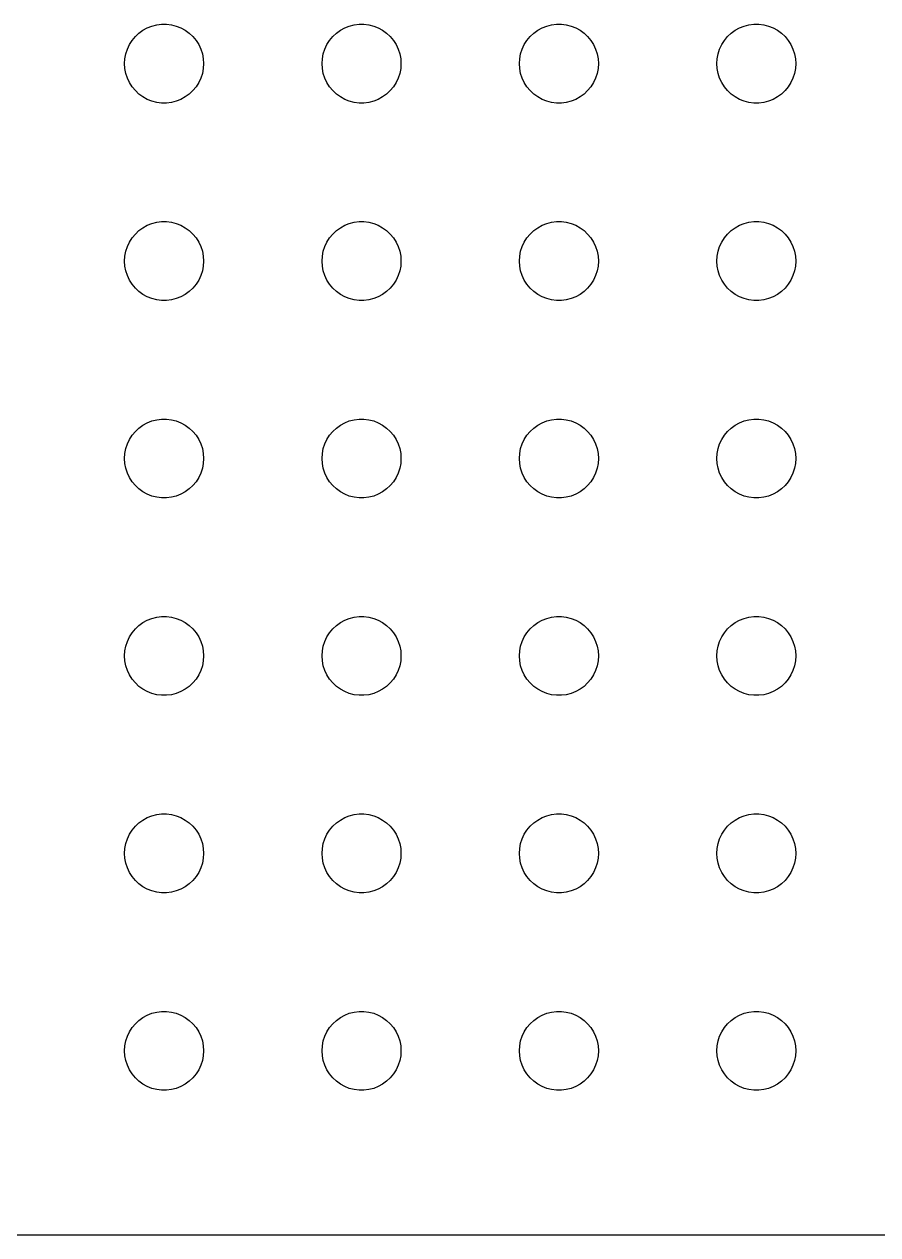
# Model space of a CAD drawing. Header units: metres. Extents: x -134 to 134, y 176 to 508.
# Drawn here: x 32.18 to 64.62, y 176.01 to 222 of the extents above; entities that cross this region are included whole.
import ezdxf

# ---------------------------------------------------------------- set-up
doc = ezdxf.new("R2010")
doc.units = ezdxf.units.M

msp = doc.modelspace()

# ---------------------------------------------------------------- linework, layer by layer
for p, q in [((36.5439, 221.656), (36.6963, 221.766)), ((36.6963, 221.766), (36.8613, 221.857)), ((36.8613, 221.857), (37.0365, 221.927)), ((37.0365, 221.927), (37.2189, 221.973)), ((37.2189, 221.973), (37.4058, 221.997)), ((37.4058, 221.997), (37.5942, 221.997)), ((37.5942, 221.997), (37.7811, 221.973)), ((37.7811, 221.973), (37.9635, 221.927)), ((37.9635, 221.927), (38.1387, 221.857)), ((38.1387, 221.857), (38.3037, 221.766)), ((38.3037, 221.766), (38.4561, 221.656)), ((44.0439, 221.656), (44.1963, 221.766)), ((44.1963, 221.766), (44.3613, 221.857)), ((44.3613, 221.857), (44.5365, 221.927)), ((44.5365, 221.927), (44.7189, 221.973)), ((44.7189, 221.973), (44.9058, 221.997)), ((44.9058, 221.997), (45.0942, 221.997)), ((45.0942, 221.997), (45.2811, 221.973)), ((45.2811, 221.973), (45.4635, 221.927)), ((45.4635, 221.927), (45.6387, 221.857)), ((45.6387, 221.857), (45.8037, 221.766)), ((45.8037, 221.766), (45.9561, 221.656)), ((51.5439, 221.656), (51.6963, 221.766)), ((51.6963, 221.766), (51.8613, 221.857)), ((51.8613, 221.857), (52.0365, 221.927)), ((52.0365, 221.927), (52.2189, 221.973)), ((52.2189, 221.973), (52.4058, 221.997)), ((52.4058, 221.997), (52.5942, 221.997)), ((52.5942, 221.997), (52.7811, 221.973)), ((52.7811, 221.973), (52.9635, 221.927)), ((52.9635, 221.927), (53.1387, 221.857)), ((53.1387, 221.857), (53.3037, 221.766)), ((53.3037, 221.766), (53.4561, 221.656)), ((59.0439, 221.656), (59.1963, 221.766)), ((59.1963, 221.766), (59.3613, 221.857)), ((59.3613, 221.857), (59.5365, 221.927)), ((59.5365, 221.927), (59.7189, 221.973)), ((59.7189, 221.973), (59.9058, 221.997)), ((59.9058, 221.997), (60.0942, 221.997)), ((60.0942, 221.997), (60.2811, 221.973)), ((60.2811, 221.973), (60.4635, 221.927)), ((60.4635, 221.927), (60.6387, 221.857)), ((60.6387, 221.857), (60.8037, 221.766)), ((60.8037, 221.766), (60.9561, 221.656)), ((36.1053, 221.052), (36.1855, 221.223)), ((36.1855, 221.223), (36.2865, 221.382)), ((36.2865, 221.382), (36.4065, 221.527)), ((36.4065, 221.527), (36.5439, 221.656)), ((38.4561, 221.656), (38.5934, 221.527)), ((38.5934, 221.527), (38.7135, 221.382)), ((38.7135, 221.382), (38.8145, 221.223)), ((38.8145, 221.223), (38.8947, 221.052)), ((43.6053, 221.052), (43.6855, 221.223)), ((43.6855, 221.223), (43.7865, 221.382)), ((43.7865, 221.382), (43.9065, 221.527)), ((43.9065, 221.527), (44.0439, 221.656)), ((45.9561, 221.656), (46.0934, 221.527)), ((46.0934, 221.527), (46.2135, 221.382)), ((46.2135, 221.382), (46.3145, 221.223)), ((46.3145, 221.223), (46.3947, 221.052)), ((51.1053, 221.052), (51.1855, 221.223)), ((51.1855, 221.223), (51.2865, 221.382)), ((51.2865, 221.382), (51.4065, 221.527)), ((51.4065, 221.527), (51.5439, 221.656)), ((53.4561, 221.656), (53.5934, 221.527)), ((53.5934, 221.527), (53.7135, 221.382)), ((53.7135, 221.382), (53.8145, 221.223)), ((53.8145, 221.223), (53.8947, 221.052)), ((58.6053, 221.052), (58.6855, 221.223)), ((58.6855, 221.223), (58.7865, 221.382)), ((58.7865, 221.382), (58.9065, 221.527)), ((58.9065, 221.527), (59.0439, 221.656)), ((60.9561, 221.656), (61.0934, 221.527)), ((61.0934, 221.527), (61.2135, 221.382)), ((61.2135, 221.382), (61.3145, 221.223)), ((61.3145, 221.223), (61.3947, 221.052)), ((36.0118, 220.688), (36.0471, 220.873)), ((36.0471, 220.873), (36.1053, 221.052)), ((38.8947, 221.052), (38.9529, 220.873)), ((38.9529, 220.873), (38.9882, 220.688)), ((43.5118, 220.688), (43.5471, 220.873)), ((43.5471, 220.873), (43.6053, 221.052)), ((46.3947, 221.052), (46.4529, 220.873)), ((46.4529, 220.873), (46.4882, 220.688)), ((51.0118, 220.688), (51.0471, 220.873)), ((51.0471, 220.873), (51.1053, 221.052)), ((53.8947, 221.052), (53.9529, 220.873)), ((53.9529, 220.873), (53.9882, 220.688)), ((58.5118, 220.688), (58.5471, 220.873)), ((58.5471, 220.873), (58.6053, 221.052)), ((61.3947, 221.052), (61.4529, 220.873)), ((61.4529, 220.873), (61.4882, 220.688)), ((36, 220.5), (36.0118, 220.688)), ((36.0118, 220.312), (36, 220.5)), ((36.0471, 220.127), (36.0118, 220.312)), ((38.9882, 220.312), (38.9529, 220.127)), ((38.9882, 220.688), (39, 220.5)), ((39, 220.5), (38.9882, 220.312)), ((43.5, 220.5), (43.5118, 220.688)), ((43.5118, 220.312), (43.5, 220.5)), ((43.5471, 220.127), (43.5118, 220.312)), ((46.4882, 220.312), (46.4529, 220.127)), ((46.4882, 220.688), (46.5, 220.5)), ((46.5, 220.5), (46.4882, 220.312)), ((51, 220.5), (51.0118, 220.688)), ((51.0118, 220.312), (51, 220.5)), ((51.0471, 220.127), (51.0118, 220.312)), ((53.9882, 220.312), (53.9529, 220.127)), ((53.9882, 220.688), (54, 220.5)), ((54, 220.5), (53.9882, 220.312)), ((58.5, 220.5), (58.5118, 220.688)), ((58.5118, 220.312), (58.5, 220.5)), ((58.5471, 220.127), (58.5118, 220.312)), ((61.4882, 220.312), (61.4529, 220.127)), ((61.4882, 220.688), (61.5, 220.5)), ((61.5, 220.5), (61.4882, 220.312)), ((36.1053, 219.948), (36.0471, 220.127)), ((36.1855, 219.777), (36.1053, 219.948)), ((38.8947, 219.948), (38.8145, 219.777)), ((38.9529, 220.127), (38.8947, 219.948)), ((43.6053, 219.948), (43.5471, 220.127)), ((43.6855, 219.777), (43.6053, 219.948)), ((46.3947, 219.948), (46.3145, 219.777)), ((46.4529, 220.127), (46.3947, 219.948)), ((51.1053, 219.948), (51.0471, 220.127)), ((51.1855, 219.777), (51.1053, 219.948)), ((53.8947, 219.948), (53.8145, 219.777)), ((53.9529, 220.127), (53.8947, 219.948)), ((58.6053, 219.948), (58.5471, 220.127)), ((58.6855, 219.777), (58.6053, 219.948)), ((61.3947, 219.948), (61.3145, 219.777)), ((61.4529, 220.127), (61.3947, 219.948)), ((36.2865, 219.618), (36.1855, 219.777)), ((36.4065, 219.473), (36.2865, 219.618)), ((36.5439, 219.344), (36.4065, 219.473)), ((38.5934, 219.473), (38.4561, 219.344)), ((38.7135, 219.618), (38.5934, 219.473)), ((38.8145, 219.777), (38.7135, 219.618)), ((43.7865, 219.618), (43.6855, 219.777)), ((43.9065, 219.473), (43.7865, 219.618)), ((44.0439, 219.344), (43.9065, 219.473)), ((46.0934, 219.473), (45.9561, 219.344)), ((46.2135, 219.618), (46.0934, 219.473)), ((46.3145, 219.777), (46.2135, 219.618)), ((51.2865, 219.618), (51.1855, 219.777)), ((51.4065, 219.473), (51.2865, 219.618)), ((51.5439, 219.344), (51.4065, 219.473)), ((53.5934, 219.473), (53.4561, 219.344)), ((53.7135, 219.618), (53.5934, 219.473)), ((53.8145, 219.777), (53.7135, 219.618)), ((58.7865, 219.618), (58.6855, 219.777)), ((58.9065, 219.473), (58.7865, 219.618)), ((59.0439, 219.344), (58.9065, 219.473)), ((61.0934, 219.473), (60.9561, 219.344)), ((61.2135, 219.618), (61.0934, 219.473)), ((61.3145, 219.777), (61.2135, 219.618)), ((36.6963, 219.234), (36.5439, 219.344)), ((36.8613, 219.143), (36.6963, 219.234)), ((37.0365, 219.073), (36.8613, 219.143)), ((37.2189, 219.027), (37.0365, 219.073)), ((37.4058, 219.003), (37.2189, 219.027)), ((37.5942, 219.003), (37.4058, 219.003)), ((37.7811, 219.027), (37.5942, 219.003)), ((37.9635, 219.073), (37.7811, 219.027)), ((38.1387, 219.143), (37.9635, 219.073)), ((38.3037, 219.234), (38.1387, 219.143)), ((38.4561, 219.344), (38.3037, 219.234)), ((44.1963, 219.234), (44.0439, 219.344)), ((44.3613, 219.143), (44.1963, 219.234)), ((44.5365, 219.073), (44.3613, 219.143)), ((44.7189, 219.027), (44.5365, 219.073)), ((44.9058, 219.003), (44.7189, 219.027)), ((45.0942, 219.003), (44.9058, 219.003)), ((45.2811, 219.027), (45.0942, 219.003)), ((45.4635, 219.073), (45.2811, 219.027)), ((45.6387, 219.143), (45.4635, 219.073)), ((45.8037, 219.234), (45.6387, 219.143)), ((45.9561, 219.344), (45.8037, 219.234)), ((51.6963, 219.234), (51.5439, 219.344)), ((51.8613, 219.143), (51.6963, 219.234)), ((52.0365, 219.073), (51.8613, 219.143)), ((52.2189, 219.027), (52.0365, 219.073)), ((52.4058, 219.003), (52.2189, 219.027)), ((52.5942, 219.003), (52.4058, 219.003)), ((52.7811, 219.027), (52.5942, 219.003)), ((52.9635, 219.073), (52.7811, 219.027)), ((53.1387, 219.143), (52.9635, 219.073)), ((53.3037, 219.234), (53.1387, 219.143)), ((53.4561, 219.344), (53.3037, 219.234)), ((59.1963, 219.234), (59.0439, 219.344)), ((59.3613, 219.143), (59.1963, 219.234)), ((59.5365, 219.073), (59.3613, 219.143)), ((59.7189, 219.027), (59.5365, 219.073)), ((59.9058, 219.003), (59.7189, 219.027)), ((60.0942, 219.003), (59.9058, 219.003)), ((60.2811, 219.027), (60.0942, 219.003)), ((60.4635, 219.073), (60.2811, 219.027)), ((60.6387, 219.143), (60.4635, 219.073)), ((60.8037, 219.234), (60.6387, 219.143)), ((60.9561, 219.344), (60.8037, 219.234)), ((36.6963, 214.266), (36.8613, 214.357)), ((36.8613, 214.357), (37.0365, 214.427)), ((37.0365, 214.427), (37.2189, 214.473)), ((37.2189, 214.473), (37.4058, 214.497)), ((37.4058, 214.497), (37.5942, 214.497)), ((37.5942, 214.497), (37.7811, 214.473)), ((37.7811, 214.473), (37.9635, 214.427)), ((37.9635, 214.427), (38.1387, 214.357)), ((38.1387, 214.357), (38.3037, 214.266)), ((44.1963, 214.266), (44.3613, 214.357)), ((44.3613, 214.357), (44.5365, 214.427)), ((44.5365, 214.427), (44.7189, 214.473)), ((44.7189, 214.473), (44.9058, 214.497)), ((44.9058, 214.497), (45.0942, 214.497)), ((45.0942, 214.497), (45.2811, 214.473)), ((45.2811, 214.473), (45.4635, 214.427)), ((45.4635, 214.427), (45.6387, 214.357)), ((45.6387, 214.357), (45.8037, 214.266)), ((51.6963, 214.266), (51.8613, 214.357)), ((51.8613, 214.357), (52.0365, 214.427)), ((52.0365, 214.427), (52.2189, 214.473)), ((52.2189, 214.473), (52.4058, 214.497)), ((52.4058, 214.497), (52.5942, 214.497)), ((52.5942, 214.497), (52.7811, 214.473)), ((52.7811, 214.473), (52.9635, 214.427)), ((52.9635, 214.427), (53.1387, 214.357)), ((53.1387, 214.357), (53.3037, 214.266)), ((59.1963, 214.266), (59.3613, 214.357)), ((59.3613, 214.357), (59.5365, 214.427)), ((59.5365, 214.427), (59.7189, 214.473)), ((59.7189, 214.473), (59.9058, 214.497)), ((59.9058, 214.497), (60.0942, 214.497)), ((60.0942, 214.497), (60.2811, 214.473)), ((60.2811, 214.473), (60.4635, 214.427)), ((60.4635, 214.427), (60.6387, 214.357)), ((60.6387, 214.357), (60.8037, 214.266)), ((36.1855, 213.723), (36.2865, 213.882)), ((36.2865, 213.882), (36.4065, 214.027)), ((36.4065, 214.027), (36.5439, 214.156)), ((36.5439, 214.156), (36.6963, 214.266)), ((38.3037, 214.266), (38.4561, 214.156)), ((38.4561, 214.156), (38.5934, 214.027)), ((38.5934, 214.027), (38.7135, 213.882)), ((38.7135, 213.882), (38.8145, 213.723)), ((43.6855, 213.723), (43.7865, 213.882)), ((43.7865, 213.882), (43.9065, 214.027)), ((43.9065, 214.027), (44.0439, 214.156)), ((44.0439, 214.156), (44.1963, 214.266)), ((45.8037, 214.266), (45.9561, 214.156)), ((45.9561, 214.156), (46.0934, 214.027)), ((46.0934, 214.027), (46.2135, 213.882)), ((46.2135, 213.882), (46.3145, 213.723)), ((51.1855, 213.723), (51.2865, 213.882)), ((51.2865, 213.882), (51.4065, 214.027)), ((51.4065, 214.027), (51.5439, 214.156)), ((51.5439, 214.156), (51.6963, 214.266)), ((53.3037, 214.266), (53.4561, 214.156)), ((53.4561, 214.156), (53.5934, 214.027)), ((53.5934, 214.027), (53.7135, 213.882)), ((53.7135, 213.882), (53.8145, 213.723)), ((58.6855, 213.723), (58.7865, 213.882)), ((58.7865, 213.882), (58.9065, 214.027)), ((58.9065, 214.027), (59.0439, 214.156)), ((59.0439, 214.156), (59.1963, 214.266)), ((60.8037, 214.266), (60.9561, 214.156)), ((60.9561, 214.156), (61.0934, 214.027)), ((61.0934, 214.027), (61.2135, 213.882)), ((61.2135, 213.882), (61.3145, 213.723)), ((36.0471, 213.373), (36.1053, 213.552)), ((36.1053, 213.552), (36.1855, 213.723)), ((38.8145, 213.723), (38.8947, 213.552)), ((38.8947, 213.552), (38.9529, 213.373)), ((43.5471, 213.373), (43.6053, 213.552)), ((43.6053, 213.552), (43.6855, 213.723)), ((46.3145, 213.723), (46.3947, 213.552)), ((46.3947, 213.552), (46.4529, 213.373)), ((51.0471, 213.373), (51.1053, 213.552)), ((51.1053, 213.552), (51.1855, 213.723)), ((53.8145, 213.723), (53.8947, 213.552)), ((53.8947, 213.552), (53.9529, 213.373)), ((58.5471, 213.373), (58.6053, 213.552)), ((58.6053, 213.552), (58.6855, 213.723)), ((61.3145, 213.723), (61.3947, 213.552)), ((61.3947, 213.552), (61.4529, 213.373)), ((36, 213), (36.0118, 213.188)), ((36.0118, 212.812), (36, 213)), ((36.0118, 213.188), (36.0471, 213.373)), ((38.9529, 213.373), (38.9882, 213.188)), ((38.9882, 213.188), (39, 213)), ((39, 213), (38.9882, 212.812)), ((43.5, 213), (43.5118, 213.188)), ((43.5118, 212.812), (43.5, 213)), ((43.5118, 213.188), (43.5471, 213.373)), ((46.4529, 213.373), (46.4882, 213.188)), ((46.4882, 213.188), (46.5, 213)), ((46.5, 213), (46.4882, 212.812)), ((51, 213), (51.0118, 213.188)), ((51.0118, 212.812), (51, 213)), ((51.0118, 213.188), (51.0471, 213.373)), ((53.9529, 213.373), (53.9882, 213.188)), ((53.9882, 213.188), (54, 213)), ((54, 213), (53.9882, 212.812)), ((58.5, 213), (58.5118, 213.188)), ((58.5118, 212.812), (58.5, 213)), ((58.5118, 213.188), (58.5471, 213.373)), ((61.4529, 213.373), (61.4882, 213.188)), ((61.4882, 213.188), (61.5, 213)), ((61.5, 213), (61.4882, 212.812)), ((36.0471, 212.627), (36.0118, 212.812)), ((36.1053, 212.448), (36.0471, 212.627)), ((38.9529, 212.627), (38.8947, 212.448)), ((38.9882, 212.812), (38.9529, 212.627)), ((43.5471, 212.627), (43.5118, 212.812)), ((43.6053, 212.448), (43.5471, 212.627)), ((46.4529, 212.627), (46.3947, 212.448)), ((46.4882, 212.812), (46.4529, 212.627)), ((51.0471, 212.627), (51.0118, 212.812)), ((51.1053, 212.448), (51.0471, 212.627)), ((53.9529, 212.627), (53.8947, 212.448)), ((53.9882, 212.812), (53.9529, 212.627)), ((58.5471, 212.627), (58.5118, 212.812)), ((58.6053, 212.448), (58.5471, 212.627)), ((61.4529, 212.627), (61.3947, 212.448)), ((61.4882, 212.812), (61.4529, 212.627)), ((36.1855, 212.277), (36.1053, 212.448)), ((36.2865, 212.118), (36.1855, 212.277)), ((36.4065, 211.973), (36.2865, 212.118)), ((38.7135, 212.118), (38.5934, 211.973)), ((38.8145, 212.277), (38.7135, 212.118)), ((38.8947, 212.448), (38.8145, 212.277)), ((43.6855, 212.277), (43.6053, 212.448)), ((43.7865, 212.118), (43.6855, 212.277)), ((43.9065, 211.973), (43.7865, 212.118)), ((46.2135, 212.118), (46.0934, 211.973)), ((46.3145, 212.277), (46.2135, 212.118)), ((46.3947, 212.448), (46.3145, 212.277)), ((51.1855, 212.277), (51.1053, 212.448)), ((51.2865, 212.118), (51.1855, 212.277)), ((51.4065, 211.973), (51.2865, 212.118)), ((53.7135, 212.118), (53.5934, 211.973)), ((53.8145, 212.277), (53.7135, 212.118)), ((53.8947, 212.448), (53.8145, 212.277)), ((58.6855, 212.277), (58.6053, 212.448)), ((58.7865, 212.118), (58.6855, 212.277)), ((58.9065, 211.973), (58.7865, 212.118)), ((61.2135, 212.118), (61.0934, 211.973)), ((61.3145, 212.277), (61.2135, 212.118)), ((61.3947, 212.448), (61.3145, 212.277)), ((36.5439, 211.844), (36.4065, 211.973)), ((36.6963, 211.734), (36.5439, 211.844)), ((36.8613, 211.643), (36.6963, 211.734)), ((37.0365, 211.573), (36.8613, 211.643)), ((37.2189, 211.527), (37.0365, 211.573)), ((37.9635, 211.573), (37.7811, 211.527)), ((38.1387, 211.643), (37.9635, 211.573)), ((38.3037, 211.734), (38.1387, 211.643)), ((38.4561, 211.844), (38.3037, 211.734)), ((38.5934, 211.973), (38.4561, 211.844)), ((44.0439, 211.844), (43.9065, 211.973)), ((44.1963, 211.734), (44.0439, 211.844)), ((44.3613, 211.643), (44.1963, 211.734)), ((44.5365, 211.573), (44.3613, 211.643)), ((44.7189, 211.527), (44.5365, 211.573)), ((45.4635, 211.573), (45.2811, 211.527)), ((45.6387, 211.643), (45.4635, 211.573)), ((45.8037, 211.734), (45.6387, 211.643)), ((45.9561, 211.844), (45.8037, 211.734)), ((46.0934, 211.973), (45.9561, 211.844)), ((51.5439, 211.844), (51.4065, 211.973)), ((51.6963, 211.734), (51.5439, 211.844)), ((51.8613, 211.643), (51.6963, 211.734)), ((52.0365, 211.573), (51.8613, 211.643)), ((52.2189, 211.527), (52.0365, 211.573)), ((52.9635, 211.573), (52.7811, 211.527)), ((53.1387, 211.643), (52.9635, 211.573)), ((53.3037, 211.734), (53.1387, 211.643)), ((53.4561, 211.844), (53.3037, 211.734)), ((53.5934, 211.973), (53.4561, 211.844)), ((59.0439, 211.844), (58.9065, 211.973)), ((59.1963, 211.734), (59.0439, 211.844)), ((59.3613, 211.643), (59.1963, 211.734)), ((59.5365, 211.573), (59.3613, 211.643)), ((59.7189, 211.527), (59.5365, 211.573)), ((60.4635, 211.573), (60.2811, 211.527)), ((60.6387, 211.643), (60.4635, 211.573)), ((60.8037, 211.734), (60.6387, 211.643)), ((60.9561, 211.844), (60.8037, 211.734)), ((61.0934, 211.973), (60.9561, 211.844)), ((37.4058, 211.503), (37.2189, 211.527)), ((37.5942, 211.503), (37.4058, 211.503)), ((37.7811, 211.527), (37.5942, 211.503)), ((44.9058, 211.503), (44.7189, 211.527)), ((45.0942, 211.503), (44.9058, 211.503)), ((45.2811, 211.527), (45.0942, 211.503)), ((52.4058, 211.503), (52.2189, 211.527)), ((52.5942, 211.503), (52.4058, 211.503)), ((52.7811, 211.527), (52.5942, 211.503)), ((59.9058, 211.503), (59.7189, 211.527)), ((60.0942, 211.503), (59.9058, 211.503)), ((60.2811, 211.527), (60.0942, 211.503)), ((37.0365, 206.927), (37.2189, 206.973)), ((37.2189, 206.973), (37.4058, 206.997)), ((37.4058, 206.997), (37.5942, 206.997)), ((37.5942, 206.997), (37.7811, 206.973)), ((37.7811, 206.973), (37.9635, 206.927)), ((44.5365, 206.927), (44.7189, 206.973)), ((44.7189, 206.973), (44.9058, 206.997)), ((44.9058, 206.997), (45.0942, 206.997)), ((45.0942, 206.997), (45.2811, 206.973)), ((45.2811, 206.973), (45.4635, 206.927)), ((52.0365, 206.927), (52.2189, 206.973)), ((52.2189, 206.973), (52.4058, 206.997)), ((52.4058, 206.997), (52.5942, 206.997)), ((52.5942, 206.997), (52.7811, 206.973)), ((52.7811, 206.973), (52.9635, 206.927)), ((59.5365, 206.927), (59.7189, 206.973)), ((59.7189, 206.973), (59.9058, 206.997)), ((59.9058, 206.997), (60.0942, 206.997)), ((60.0942, 206.997), (60.2811, 206.973)), ((60.2811, 206.973), (60.4635, 206.927)), ((36.2865, 206.382), (36.4065, 206.527)), ((36.4065, 206.527), (36.5439, 206.656)), ((36.5439, 206.656), (36.6963, 206.766)), ((36.6963, 206.766), (36.8613, 206.857)), ((36.8613, 206.857), (37.0365, 206.927)), ((37.9635, 206.927), (38.1387, 206.857)), ((38.1387, 206.857), (38.3037, 206.766)), ((38.3037, 206.766), (38.4561, 206.656)), ((38.4561, 206.656), (38.5934, 206.527)), ((38.5934, 206.527), (38.7135, 206.382)), ((43.7865, 206.382), (43.9065, 206.527)), ((43.9065, 206.527), (44.0439, 206.656)), ((44.0439, 206.656), (44.1963, 206.766)), ((44.1963, 206.766), (44.3613, 206.857)), ((44.3613, 206.857), (44.5365, 206.927)), ((45.4635, 206.927), (45.6387, 206.857)), ((45.6387, 206.857), (45.8037, 206.766)), ((45.8037, 206.766), (45.9561, 206.656)), ((45.9561, 206.656), (46.0934, 206.527)), ((46.0934, 206.527), (46.2135, 206.382)), ((51.2865, 206.382), (51.4065, 206.527)), ((51.4065, 206.527), (51.5439, 206.656)), ((51.5439, 206.656), (51.6963, 206.766)), ((51.6963, 206.766), (51.8613, 206.857)), ((51.8613, 206.857), (52.0365, 206.927)), ((52.9635, 206.927), (53.1387, 206.857)), ((53.1387, 206.857), (53.3037, 206.766)), ((53.3037, 206.766), (53.4561, 206.656)), ((53.4561, 206.656), (53.5934, 206.527)), ((53.5934, 206.527), (53.7135, 206.382)), ((58.7865, 206.382), (58.9065, 206.527)), ((58.9065, 206.527), (59.0439, 206.656)), ((59.0439, 206.656), (59.1963, 206.766)), ((59.1963, 206.766), (59.3613, 206.857)), ((59.3613, 206.857), (59.5365, 206.927)), ((60.4635, 206.927), (60.6387, 206.857)), ((60.6387, 206.857), (60.8037, 206.766)), ((60.8037, 206.766), (60.9561, 206.656)), ((60.9561, 206.656), (61.0934, 206.527)), ((61.0934, 206.527), (61.2135, 206.382)), ((36.0471, 205.873), (36.1053, 206.052)), ((36.1053, 206.052), (36.1855, 206.223)), ((36.1855, 206.223), (36.2865, 206.382)), ((38.7135, 206.382), (38.8145, 206.223)), ((38.8145, 206.223), (38.8947, 206.052)), ((38.8947, 206.052), (38.9529, 205.873)), ((43.5471, 205.873), (43.6053, 206.052)), ((43.6053, 206.052), (43.6855, 206.223)), ((43.6855, 206.223), (43.7865, 206.382)), ((46.2135, 206.382), (46.3145, 206.223)), ((46.3145, 206.223), (46.3947, 206.052)), ((46.3947, 206.052), (46.4529, 205.873)), ((51.0471, 205.873), (51.1053, 206.052)), ((51.1053, 206.052), (51.1855, 206.223)), ((51.1855, 206.223), (51.2865, 206.382)), ((53.7135, 206.382), (53.8145, 206.223)), ((53.8145, 206.223), (53.8947, 206.052)), ((53.8947, 206.052), (53.9529, 205.873)), ((58.5471, 205.873), (58.6053, 206.052)), ((58.6053, 206.052), (58.6855, 206.223)), ((58.6855, 206.223), (58.7865, 206.382)), ((61.2135, 206.382), (61.3145, 206.223)), ((61.3145, 206.223), (61.3947, 206.052)), ((61.3947, 206.052), (61.4529, 205.873)), ((36, 205.5), (36.0118, 205.688)), ((36.0118, 205.688), (36.0471, 205.873)), ((38.9529, 205.873), (38.9882, 205.688)), ((38.9882, 205.688), (39, 205.5)), ((43.5, 205.5), (43.5118, 205.688)), ((43.5118, 205.688), (43.5471, 205.873)), ((46.4529, 205.873), (46.4882, 205.688)), ((46.4882, 205.688), (46.5, 205.5)), ((51, 205.5), (51.0118, 205.688)), ((51.0118, 205.688), (51.0471, 205.873)), ((53.9529, 205.873), (53.9882, 205.688)), ((53.9882, 205.688), (54, 205.5)), ((58.5, 205.5), (58.5118, 205.688)), ((58.5118, 205.688), (58.5471, 205.873)), ((61.4529, 205.873), (61.4882, 205.688)), ((61.4882, 205.688), (61.5, 205.5)), ((36.0118, 205.312), (36, 205.5)), ((36.0471, 205.127), (36.0118, 205.312)), ((36.1053, 204.948), (36.0471, 205.127)), ((38.9529, 205.127), (38.8947, 204.948)), ((38.9882, 205.312), (38.9529, 205.127)), ((39, 205.5), (38.9882, 205.312)), ((43.5118, 205.312), (43.5, 205.5)), ((43.5471, 205.127), (43.5118, 205.312)), ((43.6053, 204.948), (43.5471, 205.127)), ((46.4529, 205.127), (46.3947, 204.948)), ((46.4882, 205.312), (46.4529, 205.127)), ((46.5, 205.5), (46.4882, 205.312)), ((51.0118, 205.312), (51, 205.5)), ((51.0471, 205.127), (51.0118, 205.312)), ((51.1053, 204.948), (51.0471, 205.127)), ((53.9529, 205.127), (53.8947, 204.948)), ((53.9882, 205.312), (53.9529, 205.127)), ((54, 205.5), (53.9882, 205.312)), ((58.5118, 205.312), (58.5, 205.5)), ((58.5471, 205.127), (58.5118, 205.312)), ((58.6053, 204.948), (58.5471, 205.127)), ((61.4529, 205.127), (61.3947, 204.948)), ((61.4882, 205.312), (61.4529, 205.127)), ((61.5, 205.5), (61.4882, 205.312)), ((36.1855, 204.777), (36.1053, 204.948)), ((36.2865, 204.618), (36.1855, 204.777)), ((38.8145, 204.777), (38.7135, 204.618)), ((38.8947, 204.948), (38.8145, 204.777)), ((43.6855, 204.777), (43.6053, 204.948)), ((43.7865, 204.618), (43.6855, 204.777)), ((46.3145, 204.777), (46.2135, 204.618)), ((46.3947, 204.948), (46.3145, 204.777)), ((51.1855, 204.777), (51.1053, 204.948)), ((51.2865, 204.618), (51.1855, 204.777)), ((53.8145, 204.777), (53.7135, 204.618)), ((53.8947, 204.948), (53.8145, 204.777)), ((58.6855, 204.777), (58.6053, 204.948)), ((58.7865, 204.618), (58.6855, 204.777)), ((61.3145, 204.777), (61.2135, 204.618)), ((61.3947, 204.948), (61.3145, 204.777)), ((36.4065, 204.473), (36.2865, 204.618)), ((36.5439, 204.344), (36.4065, 204.473)), ((36.6963, 204.234), (36.5439, 204.344)), ((36.8613, 204.143), (36.6963, 204.234)), ((38.3037, 204.234), (38.1387, 204.143)), ((38.4561, 204.344), (38.3037, 204.234)), ((38.5934, 204.473), (38.4561, 204.344)), ((38.7135, 204.618), (38.5934, 204.473)), ((43.9065, 204.473), (43.7865, 204.618)), ((44.0439, 204.344), (43.9065, 204.473)), ((44.1963, 204.234), (44.0439, 204.344)), ((44.3613, 204.143), (44.1963, 204.234)), ((45.8037, 204.234), (45.6387, 204.143)), ((45.9561, 204.344), (45.8037, 204.234)), ((46.0934, 204.473), (45.9561, 204.344)), ((46.2135, 204.618), (46.0934, 204.473)), ((51.4065, 204.473), (51.2865, 204.618)), ((51.5439, 204.344), (51.4065, 204.473)), ((51.6963, 204.234), (51.5439, 204.344)), ((51.8613, 204.143), (51.6963, 204.234)), ((53.3037, 204.234), (53.1387, 204.143)), ((53.4561, 204.344), (53.3037, 204.234)), ((53.5934, 204.473), (53.4561, 204.344)), ((53.7135, 204.618), (53.5934, 204.473)), ((58.9065, 204.473), (58.7865, 204.618)), ((59.0439, 204.344), (58.9065, 204.473)), ((59.1963, 204.234), (59.0439, 204.344)), ((59.3613, 204.143), (59.1963, 204.234)), ((60.8037, 204.234), (60.6387, 204.143)), ((60.9561, 204.344), (60.8037, 204.234)), ((61.0934, 204.473), (60.9561, 204.344)), ((61.2135, 204.618), (61.0934, 204.473)), ((37.0365, 204.073), (36.8613, 204.143)), ((37.2189, 204.027), (37.0365, 204.073)), ((37.4058, 204.003), (37.2189, 204.027)), ((37.5942, 204.003), (37.4058, 204.003)), ((37.7811, 204.027), (37.5942, 204.003)), ((37.9635, 204.073), (37.7811, 204.027)), ((38.1387, 204.143), (37.9635, 204.073)), ((44.5365, 204.073), (44.3613, 204.143)), ((44.7189, 204.027), (44.5365, 204.073)), ((44.9058, 204.003), (44.7189, 204.027)), ((45.0942, 204.003), (44.9058, 204.003)), ((45.2811, 204.027), (45.0942, 204.003)), ((45.4635, 204.073), (45.2811, 204.027)), ((45.6387, 204.143), (45.4635, 204.073)), ((52.0365, 204.073), (51.8613, 204.143)), ((52.2189, 204.027), (52.0365, 204.073)), ((52.4058, 204.003), (52.2189, 204.027)), ((52.5942, 204.003), (52.4058, 204.003)), ((52.7811, 204.027), (52.5942, 204.003)), ((52.9635, 204.073), (52.7811, 204.027)), ((53.1387, 204.143), (52.9635, 204.073)), ((59.5365, 204.073), (59.3613, 204.143)), ((59.7189, 204.027), (59.5365, 204.073)), ((59.9058, 204.003), (59.7189, 204.027)), ((60.0942, 204.003), (59.9058, 204.003)), ((60.2811, 204.027), (60.0942, 204.003)), ((60.4635, 204.073), (60.2811, 204.027)), ((60.6387, 204.143), (60.4635, 204.073)), ((36.4065, 199.027), (36.5439, 199.156)), ((36.5439, 199.156), (36.6963, 199.266)), ((36.6963, 199.266), (36.8613, 199.357)), ((36.8613, 199.357), (37.0365, 199.427)), ((37.0365, 199.427), (37.2189, 199.473)), ((37.2189, 199.473), (37.4058, 199.497)), ((37.4058, 199.497), (37.5942, 199.497)), ((37.5942, 199.497), (37.7811, 199.473)), ((37.7811, 199.473), (37.9635, 199.427)), ((37.9635, 199.427), (38.1387, 199.357)), ((38.1387, 199.357), (38.3037, 199.266)), ((38.3037, 199.266), (38.4561, 199.156)), ((38.4561, 199.156), (38.5934, 199.027)), ((43.9065, 199.027), (44.0439, 199.156)), ((44.0439, 199.156), (44.1963, 199.266)), ((44.1963, 199.266), (44.3613, 199.357)), ((44.3613, 199.357), (44.5365, 199.427)), ((44.5365, 199.427), (44.7189, 199.473)), ((44.7189, 199.473), (44.9058, 199.497)), ((44.9058, 199.497), (45.0942, 199.497)), ((45.0942, 199.497), (45.2811, 199.473)), ((45.2811, 199.473), (45.4635, 199.427)), ((45.4635, 199.427), (45.6387, 199.357)), ((45.6387, 199.357), (45.8037, 199.266)), ((45.8037, 199.266), (45.9561, 199.156)), ((45.9561, 199.156), (46.0934, 199.027)), ((51.4065, 199.027), (51.5439, 199.156)), ((51.5439, 199.156), (51.6963, 199.266)), ((51.6963, 199.266), (51.8613, 199.357)), ((51.8613, 199.357), (52.0365, 199.427)), ((52.0365, 199.427), (52.2189, 199.473)), ((52.2189, 199.473), (52.4058, 199.497)), ((52.4058, 199.497), (52.5942, 199.497)), ((52.5942, 199.497), (52.7811, 199.473)), ((52.7811, 199.473), (52.9635, 199.427)), ((52.9635, 199.427), (53.1387, 199.357)), ((53.1387, 199.357), (53.3037, 199.266)), ((53.3037, 199.266), (53.4561, 199.156)), ((53.4561, 199.156), (53.5934, 199.027)), ((58.9065, 199.027), (59.0439, 199.156)), ((59.0439, 199.156), (59.1963, 199.266)), ((59.1963, 199.266), (59.3613, 199.357)), ((59.3613, 199.357), (59.5365, 199.427)), ((59.5365, 199.427), (59.7189, 199.473)), ((59.7189, 199.473), (59.9058, 199.497)), ((59.9058, 199.497), (60.0942, 199.497)), ((60.0942, 199.497), (60.2811, 199.473)), ((60.2811, 199.473), (60.4635, 199.427)), ((60.4635, 199.427), (60.6387, 199.357)), ((60.6387, 199.357), (60.8037, 199.266)), ((60.8037, 199.266), (60.9561, 199.156)), ((60.9561, 199.156), (61.0934, 199.027)), ((36.1053, 198.552), (36.1855, 198.723)), ((36.1855, 198.723), (36.2865, 198.882)), ((36.2865, 198.882), (36.4065, 199.027)), ((38.5934, 199.027), (38.7135, 198.882)), ((38.7135, 198.882), (38.8145, 198.723)), ((38.8145, 198.723), (38.8947, 198.552)), ((43.6053, 198.552), (43.6855, 198.723)), ((43.6855, 198.723), (43.7865, 198.882)), ((43.7865, 198.882), (43.9065, 199.027)), ((46.0934, 199.027), (46.2135, 198.882)), ((46.2135, 198.882), (46.3145, 198.723)), ((46.3145, 198.723), (46.3947, 198.552)), ((51.1053, 198.552), (51.1855, 198.723)), ((51.1855, 198.723), (51.2865, 198.882)), ((51.2865, 198.882), (51.4065, 199.027)), ((53.5934, 199.027), (53.7135, 198.882)), ((53.7135, 198.882), (53.8145, 198.723)), ((53.8145, 198.723), (53.8947, 198.552)), ((58.6053, 198.552), (58.6855, 198.723)), ((58.6855, 198.723), (58.7865, 198.882)), ((58.7865, 198.882), (58.9065, 199.027)), ((61.0934, 199.027), (61.2135, 198.882)), ((61.2135, 198.882), (61.3145, 198.723)), ((61.3145, 198.723), (61.3947, 198.552)), ((36.0118, 198.188), (36.0471, 198.373)), ((36.0471, 198.373), (36.1053, 198.552)), ((38.8947, 198.552), (38.9529, 198.373)), ((38.9529, 198.373), (38.9882, 198.188)), ((43.5118, 198.188), (43.5471, 198.373)), ((43.5471, 198.373), (43.6053, 198.552)), ((46.3947, 198.552), (46.4529, 198.373)), ((46.4529, 198.373), (46.4882, 198.188)), ((51.0118, 198.188), (51.0471, 198.373)), ((51.0471, 198.373), (51.1053, 198.552)), ((53.8947, 198.552), (53.9529, 198.373)), ((53.9529, 198.373), (53.9882, 198.188)), ((58.5118, 198.188), (58.5471, 198.373)), ((58.5471, 198.373), (58.6053, 198.552)), ((61.3947, 198.552), (61.4529, 198.373)), ((61.4529, 198.373), (61.4882, 198.188)), ((36, 198), (36.0118, 198.188)), ((36.0118, 197.812), (36, 198)), ((36.0471, 197.627), (36.0118, 197.812)), ((38.9882, 197.812), (38.9529, 197.627)), ((38.9882, 198.188), (39, 198)), ((39, 198), (38.9882, 197.812)), ((43.5, 198), (43.5118, 198.188)), ((43.5118, 197.812), (43.5, 198)), ((43.5471, 197.627), (43.5118, 197.812)), ((46.4882, 197.812), (46.4529, 197.627)), ((46.4882, 198.188), (46.5, 198)), ((46.5, 198), (46.4882, 197.812)), ((51, 198), (51.0118, 198.188)), ((51.0118, 197.812), (51, 198)), ((51.0471, 197.627), (51.0118, 197.812)), ((53.9882, 197.812), (53.9529, 197.627)), ((53.9882, 198.188), (54, 198)), ((54, 198), (53.9882, 197.812)), ((58.5, 198), (58.5118, 198.188)), ((58.5118, 197.812), (58.5, 198)), ((58.5471, 197.627), (58.5118, 197.812)), ((61.4882, 197.812), (61.4529, 197.627)), ((61.4882, 198.188), (61.5, 198)), ((61.5, 198), (61.4882, 197.812)), ((36.1053, 197.448), (36.0471, 197.627)), ((36.1855, 197.277), (36.1053, 197.448)), ((38.8947, 197.448), (38.8145, 197.277)), ((38.9529, 197.627), (38.8947, 197.448)), ((43.6053, 197.448), (43.5471, 197.627)), ((43.6855, 197.277), (43.6053, 197.448)), ((46.3947, 197.448), (46.3145, 197.277)), ((46.4529, 197.627), (46.3947, 197.448)), ((51.1053, 197.448), (51.0471, 197.627)), ((51.1855, 197.277), (51.1053, 197.448)), ((53.8947, 197.448), (53.8145, 197.277)), ((53.9529, 197.627), (53.8947, 197.448)), ((58.6053, 197.448), (58.5471, 197.627)), ((58.6855, 197.277), (58.6053, 197.448)), ((61.3947, 197.448), (61.3145, 197.277)), ((61.4529, 197.627), (61.3947, 197.448)), ((36.2865, 197.118), (36.1855, 197.277)), ((36.4065, 196.973), (36.2865, 197.118)), ((36.5439, 196.844), (36.4065, 196.973)), ((36.6963, 196.734), (36.5439, 196.844)), ((38.4561, 196.844), (38.3037, 196.734)), ((38.5934, 196.973), (38.4561, 196.844)), ((38.7135, 197.118), (38.5934, 196.973)), ((38.8145, 197.277), (38.7135, 197.118)), ((43.7865, 197.118), (43.6855, 197.277)), ((43.9065, 196.973), (43.7865, 197.118)), ((44.0439, 196.844), (43.9065, 196.973)), ((44.1963, 196.734), (44.0439, 196.844)), ((45.9561, 196.844), (45.8037, 196.734)), ((46.0934, 196.973), (45.9561, 196.844)), ((46.2135, 197.118), (46.0934, 196.973)), ((46.3145, 197.277), (46.2135, 197.118)), ((51.2865, 197.118), (51.1855, 197.277)), ((51.4065, 196.973), (51.2865, 197.118)), ((51.5439, 196.844), (51.4065, 196.973)), ((51.6963, 196.734), (51.5439, 196.844)), ((53.4561, 196.844), (53.3037, 196.734)), ((53.5934, 196.973), (53.4561, 196.844)), ((53.7135, 197.118), (53.5934, 196.973)), ((53.8145, 197.277), (53.7135, 197.118)), ((58.7865, 197.118), (58.6855, 197.277)), ((58.9065, 196.973), (58.7865, 197.118)), ((59.0439, 196.844), (58.9065, 196.973)), ((59.1963, 196.734), (59.0439, 196.844)), ((60.9561, 196.844), (60.8037, 196.734)), ((61.0934, 196.973), (60.9561, 196.844)), ((61.2135, 197.118), (61.0934, 196.973)), ((61.3145, 197.277), (61.2135, 197.118)), ((36.8613, 196.643), (36.6963, 196.734)), ((37.0365, 196.573), (36.8613, 196.643)), ((37.2189, 196.527), (37.0365, 196.573)), ((37.4058, 196.503), (37.2189, 196.527)), ((37.5942, 196.503), (37.4058, 196.503)), ((37.7811, 196.527), (37.5942, 196.503)), ((37.9635, 196.573), (37.7811, 196.527)), ((38.1387, 196.643), (37.9635, 196.573)), ((38.3037, 196.734), (38.1387, 196.643)), ((44.3613, 196.643), (44.1963, 196.734)), ((44.5365, 196.573), (44.3613, 196.643)), ((44.7189, 196.527), (44.5365, 196.573)), ((44.9058, 196.503), (44.7189, 196.527)), ((45.0942, 196.503), (44.9058, 196.503)), ((45.2811, 196.527), (45.0942, 196.503)), ((45.4635, 196.573), (45.2811, 196.527)), ((45.6387, 196.643), (45.4635, 196.573)), ((45.8037, 196.734), (45.6387, 196.643)), ((51.8613, 196.643), (51.6963, 196.734)), ((52.0365, 196.573), (51.8613, 196.643)), ((52.2189, 196.527), (52.0365, 196.573)), ((52.4058, 196.503), (52.2189, 196.527)), ((52.5942, 196.503), (52.4058, 196.503)), ((52.7811, 196.527), (52.5942, 196.503)), ((52.9635, 196.573), (52.7811, 196.527)), ((53.1387, 196.643), (52.9635, 196.573)), ((53.3037, 196.734), (53.1387, 196.643)), ((59.3613, 196.643), (59.1963, 196.734)), ((59.5365, 196.573), (59.3613, 196.643)), ((59.7189, 196.527), (59.5365, 196.573)), ((59.9058, 196.503), (59.7189, 196.527)), ((60.0942, 196.503), (59.9058, 196.503)), ((60.2811, 196.527), (60.0942, 196.503)), ((60.4635, 196.573), (60.2811, 196.527)), ((60.6387, 196.643), (60.4635, 196.573)), ((60.8037, 196.734), (60.6387, 196.643)), ((36.5439, 191.656), (36.6963, 191.766)), ((36.6963, 191.766), (36.8613, 191.857)), ((36.8613, 191.857), (37.0365, 191.927)), ((37.0365, 191.927), (37.2189, 191.973)), ((37.2189, 191.973), (37.4058, 191.997)), ((37.4058, 191.997), (37.5942, 191.997)), ((37.5942, 191.997), (37.7811, 191.973)), ((37.7811, 191.973), (37.9635, 191.927)), ((37.9635, 191.927), (38.1387, 191.857)), ((38.1387, 191.857), (38.3037, 191.766)), ((38.3037, 191.766), (38.4561, 191.656)), ((44.0439, 191.656), (44.1963, 191.766)), ((44.1963, 191.766), (44.3613, 191.857)), ((44.3613, 191.857), (44.5365, 191.927)), ((44.5365, 191.927), (44.7189, 191.973)), ((44.7189, 191.973), (44.9058, 191.997)), ((44.9058, 191.997), (45.0942, 191.997)), ((45.0942, 191.997), (45.2811, 191.973)), ((45.2811, 191.973), (45.4635, 191.927)), ((45.4635, 191.927), (45.6387, 191.857)), ((45.6387, 191.857), (45.8037, 191.766)), ((45.8037, 191.766), (45.9561, 191.656)), ((51.5439, 191.656), (51.6963, 191.766)), ((51.6963, 191.766), (51.8613, 191.857)), ((51.8613, 191.857), (52.0365, 191.927)), ((52.0365, 191.927), (52.2189, 191.973)), ((52.2189, 191.973), (52.4058, 191.997)), ((52.4058, 191.997), (52.5942, 191.997)), ((52.5942, 191.997), (52.7811, 191.973)), ((52.7811, 191.973), (52.9635, 191.927)), ((52.9635, 191.927), (53.1387, 191.857)), ((53.1387, 191.857), (53.3037, 191.766)), ((53.3037, 191.766), (53.4561, 191.656)), ((59.0439, 191.656), (59.1963, 191.766)), ((59.1963, 191.766), (59.3613, 191.857)), ((59.3613, 191.857), (59.5365, 191.927)), ((59.5365, 191.927), (59.7189, 191.973)), ((59.7189, 191.973), (59.9058, 191.997)), ((59.9058, 191.997), (60.0942, 191.997)), ((60.0942, 191.997), (60.2811, 191.973)), ((60.2811, 191.973), (60.4635, 191.927)), ((60.4635, 191.927), (60.6387, 191.857)), ((60.6387, 191.857), (60.8037, 191.766)), ((60.8037, 191.766), (60.9561, 191.656)), ((36.1855, 191.223), (36.2865, 191.382)), ((36.2865, 191.382), (36.4065, 191.527)), ((36.4065, 191.527), (36.5439, 191.656)), ((38.4561, 191.656), (38.5934, 191.527)), ((38.5934, 191.527), (38.7135, 191.382)), ((38.7135, 191.382), (38.8145, 191.223)), ((43.6855, 191.223), (43.7865, 191.382)), ((43.7865, 191.382), (43.9065, 191.527)), ((43.9065, 191.527), (44.0439, 191.656)), ((45.9561, 191.656), (46.0934, 191.527)), ((46.0934, 191.527), (46.2135, 191.382)), ((46.2135, 191.382), (46.3145, 191.223)), ((51.1855, 191.223), (51.2865, 191.382)), ((51.2865, 191.382), (51.4065, 191.527)), ((51.4065, 191.527), (51.5439, 191.656)), ((53.4561, 191.656), (53.5934, 191.527)), ((53.5934, 191.527), (53.7135, 191.382)), ((53.7135, 191.382), (53.8145, 191.223)), ((58.6855, 191.223), (58.7865, 191.382)), ((58.7865, 191.382), (58.9065, 191.527)), ((58.9065, 191.527), (59.0439, 191.656)), ((60.9561, 191.656), (61.0934, 191.527)), ((61.0934, 191.527), (61.2135, 191.382)), ((61.2135, 191.382), (61.3145, 191.223)), ((36.0118, 190.688), (36.0471, 190.873)), ((36.0471, 190.873), (36.1053, 191.052)), ((36.1053, 191.052), (36.1855, 191.223)), ((38.8145, 191.223), (38.8947, 191.052)), ((38.8947, 191.052), (38.9529, 190.873)), ((38.9529, 190.873), (38.9882, 190.688)), ((43.5118, 190.688), (43.5471, 190.873)), ((43.5471, 190.873), (43.6053, 191.052)), ((43.6053, 191.052), (43.6855, 191.223)), ((46.3145, 191.223), (46.3947, 191.052)), ((46.3947, 191.052), (46.4529, 190.873)), ((46.4529, 190.873), (46.4882, 190.688)), ((51.0118, 190.688), (51.0471, 190.873)), ((51.0471, 190.873), (51.1053, 191.052)), ((51.1053, 191.052), (51.1855, 191.223)), ((53.8145, 191.223), (53.8947, 191.052)), ((53.8947, 191.052), (53.9529, 190.873)), ((53.9529, 190.873), (53.9882, 190.688)), ((58.5118, 190.688), (58.5471, 190.873)), ((58.5471, 190.873), (58.6053, 191.052)), ((58.6053, 191.052), (58.6855, 191.223)), ((61.3145, 191.223), (61.3947, 191.052)), ((61.3947, 191.052), (61.4529, 190.873)), ((61.4529, 190.873), (61.4882, 190.688)), ((36, 190.5), (36.0118, 190.688)), ((36.0118, 190.312), (36, 190.5)), ((38.9882, 190.688), (39, 190.5)), ((39, 190.5), (38.9882, 190.312)), ((43.5, 190.5), (43.5118, 190.688)), ((43.5118, 190.312), (43.5, 190.5)), ((46.4882, 190.688), (46.5, 190.5)), ((46.5, 190.5), (46.4882, 190.312)), ((51, 190.5), (51.0118, 190.688)), ((51.0118, 190.312), (51, 190.5)), ((53.9882, 190.688), (54, 190.5)), ((54, 190.5), (53.9882, 190.312)), ((58.5, 190.5), (58.5118, 190.688)), ((58.5118, 190.312), (58.5, 190.5)), ((61.4882, 190.688), (61.5, 190.5)), ((61.5, 190.5), (61.4882, 190.312)), ((36.0471, 190.127), (36.0118, 190.312)), ((36.1053, 189.948), (36.0471, 190.127)), ((36.1855, 189.777), (36.1053, 189.948)), ((38.8947, 189.948), (38.8145, 189.777)), ((38.9529, 190.127), (38.8947, 189.948)), ((38.9882, 190.312), (38.9529, 190.127)), ((43.5471, 190.127), (43.5118, 190.312)), ((43.6053, 189.948), (43.5471, 190.127)), ((43.6855, 189.777), (43.6053, 189.948)), ((46.3947, 189.948), (46.3145, 189.777)), ((46.4529, 190.127), (46.3947, 189.948)), ((46.4882, 190.312), (46.4529, 190.127)), ((51.0471, 190.127), (51.0118, 190.312)), ((51.1053, 189.948), (51.0471, 190.127)), ((51.1855, 189.777), (51.1053, 189.948)), ((53.8947, 189.948), (53.8145, 189.777)), ((53.9529, 190.127), (53.8947, 189.948)), ((53.9882, 190.312), (53.9529, 190.127)), ((58.5471, 190.127), (58.5118, 190.312)), ((58.6053, 189.948), (58.5471, 190.127)), ((58.6855, 189.777), (58.6053, 189.948)), ((61.3947, 189.948), (61.3145, 189.777)), ((61.4529, 190.127), (61.3947, 189.948)), ((61.4882, 190.312), (61.4529, 190.127)), ((36.2865, 189.618), (36.1855, 189.777)), ((36.4065, 189.473), (36.2865, 189.618)), ((36.5439, 189.344), (36.4065, 189.473)), ((38.5934, 189.473), (38.4561, 189.344)), ((38.7135, 189.618), (38.5934, 189.473)), ((38.8145, 189.777), (38.7135, 189.618)), ((43.7865, 189.618), (43.6855, 189.777)), ((43.9065, 189.473), (43.7865, 189.618)), ((44.0439, 189.344), (43.9065, 189.473)), ((46.0934, 189.473), (45.9561, 189.344)), ((46.2135, 189.618), (46.0934, 189.473)), ((46.3145, 189.777), (46.2135, 189.618)), ((51.2865, 189.618), (51.1855, 189.777)), ((51.4065, 189.473), (51.2865, 189.618)), ((51.5439, 189.344), (51.4065, 189.473)), ((53.5934, 189.473), (53.4561, 189.344)), ((53.7135, 189.618), (53.5934, 189.473)), ((53.8145, 189.777), (53.7135, 189.618)), ((58.7865, 189.618), (58.6855, 189.777)), ((58.9065, 189.473), (58.7865, 189.618)), ((59.0439, 189.344), (58.9065, 189.473)), ((61.0934, 189.473), (60.9561, 189.344)), ((61.2135, 189.618), (61.0934, 189.473)), ((61.3145, 189.777), (61.2135, 189.618)), ((36.6963, 189.234), (36.5439, 189.344)), ((36.8613, 189.143), (36.6963, 189.234)), ((37.0365, 189.073), (36.8613, 189.143)), ((37.2189, 189.027), (37.0365, 189.073)), ((37.4058, 189.003), (37.2189, 189.027)), ((37.7811, 189.027), (37.5942, 189.003)), ((37.9635, 189.073), (37.7811, 189.027)), ((38.1387, 189.143), (37.9635, 189.073)), ((38.3037, 189.234), (38.1387, 189.143)), ((38.4561, 189.344), (38.3037, 189.234)), ((44.1963, 189.234), (44.0439, 189.344)), ((44.3613, 189.143), (44.1963, 189.234)), ((44.5365, 189.073), (44.3613, 189.143)), ((44.7189, 189.027), (44.5365, 189.073)), ((44.9058, 189.003), (44.7189, 189.027)), ((45.2811, 189.027), (45.0942, 189.003)), ((45.4635, 189.073), (45.2811, 189.027)), ((45.6387, 189.143), (45.4635, 189.073)), ((45.8037, 189.234), (45.6387, 189.143)), ((45.9561, 189.344), (45.8037, 189.234)), ((51.6963, 189.234), (51.5439, 189.344)), ((51.8613, 189.143), (51.6963, 189.234)), ((52.0365, 189.073), (51.8613, 189.143)), ((52.2189, 189.027), (52.0365, 189.073)), ((52.4058, 189.003), (52.2189, 189.027)), ((52.7811, 189.027), (52.5942, 189.003)), ((52.9635, 189.073), (52.7811, 189.027)), ((53.1387, 189.143), (52.9635, 189.073)), ((53.3037, 189.234), (53.1387, 189.143)), ((53.4561, 189.344), (53.3037, 189.234)), ((59.1963, 189.234), (59.0439, 189.344)), ((59.3613, 189.143), (59.1963, 189.234)), ((59.5365, 189.073), (59.3613, 189.143)), ((59.7189, 189.027), (59.5365, 189.073)), ((59.9058, 189.003), (59.7189, 189.027)), ((60.2811, 189.027), (60.0942, 189.003)), ((60.4635, 189.073), (60.2811, 189.027)), ((60.6387, 189.143), (60.4635, 189.073)), ((60.8037, 189.234), (60.6387, 189.143)), ((60.9561, 189.344), (60.8037, 189.234)), ((37.5942, 189.003), (37.4058, 189.003)), ((45.0942, 189.003), (44.9058, 189.003)), ((52.5942, 189.003), (52.4058, 189.003)), ((60.0942, 189.003), (59.9058, 189.003)), ((36.8613, 184.357), (37.0365, 184.427)), ((37.0365, 184.427), (37.2189, 184.473)), ((37.2189, 184.473), (37.4058, 184.497)), ((37.4058, 184.497), (37.5942, 184.497)), ((37.5942, 184.497), (37.7811, 184.473)), ((37.7811, 184.473), (37.9635, 184.427)), ((37.9635, 184.427), (38.1387, 184.357)), ((44.3613, 184.357), (44.5365, 184.427)), ((44.5365, 184.427), (44.7189, 184.473)), ((44.7189, 184.473), (44.9058, 184.497)), ((44.9058, 184.497), (45.0942, 184.497)), ((45.0942, 184.497), (45.2811, 184.473)), ((45.2811, 184.473), (45.4635, 184.427)), ((45.4635, 184.427), (45.6387, 184.357)), ((51.8613, 184.357), (52.0365, 184.427)), ((52.0365, 184.427), (52.2189, 184.473)), ((52.2189, 184.473), (52.4058, 184.497)), ((52.4058, 184.497), (52.5942, 184.497)), ((52.5942, 184.497), (52.7811, 184.473)), ((52.7811, 184.473), (52.9635, 184.427)), ((52.9635, 184.427), (53.1387, 184.357)), ((59.3613, 184.357), (59.5365, 184.427)), ((59.5365, 184.427), (59.7189, 184.473)), ((59.7189, 184.473), (59.9058, 184.497)), ((59.9058, 184.497), (60.0942, 184.497)), ((60.0942, 184.497), (60.2811, 184.473)), ((60.2811, 184.473), (60.4635, 184.427)), ((60.4635, 184.427), (60.6387, 184.357)), ((36.2865, 183.882), (36.4065, 184.027)), ((36.4065, 184.027), (36.5439, 184.156)), ((36.5439, 184.156), (36.6963, 184.266)), ((36.6963, 184.266), (36.8613, 184.357)), ((38.1387, 184.357), (38.3037, 184.266)), ((38.3037, 184.266), (38.4561, 184.156)), ((38.4561, 184.156), (38.5934, 184.027)), ((38.5934, 184.027), (38.7135, 183.882)), ((43.7865, 183.882), (43.9065, 184.027)), ((43.9065, 184.027), (44.0439, 184.156)), ((44.0439, 184.156), (44.1963, 184.266)), ((44.1963, 184.266), (44.3613, 184.357)), ((45.6387, 184.357), (45.8037, 184.266)), ((45.8037, 184.266), (45.9561, 184.156)), ((45.9561, 184.156), (46.0934, 184.027)), ((46.0934, 184.027), (46.2135, 183.882)), ((51.2865, 183.882), (51.4065, 184.027)), ((51.4065, 184.027), (51.5439, 184.156)), ((51.5439, 184.156), (51.6963, 184.266)), ((51.6963, 184.266), (51.8613, 184.357)), ((53.1387, 184.357), (53.3037, 184.266)), ((53.3037, 184.266), (53.4561, 184.156)), ((53.4561, 184.156), (53.5934, 184.027)), ((53.5934, 184.027), (53.7135, 183.882)), ((58.7865, 183.882), (58.9065, 184.027)), ((58.9065, 184.027), (59.0439, 184.156)), ((59.0439, 184.156), (59.1963, 184.266)), ((59.1963, 184.266), (59.3613, 184.357)), ((60.6387, 184.357), (60.8037, 184.266)), ((60.8037, 184.266), (60.9561, 184.156)), ((60.9561, 184.156), (61.0934, 184.027)), ((61.0934, 184.027), (61.2135, 183.882)), ((36.0471, 183.373), (36.1053, 183.552)), ((36.1053, 183.552), (36.1855, 183.723)), ((36.1855, 183.723), (36.2865, 183.882)), ((38.7135, 183.882), (38.8145, 183.723)), ((38.8145, 183.723), (38.8947, 183.552)), ((38.8947, 183.552), (38.9529, 183.373)), ((43.5471, 183.373), (43.6053, 183.552)), ((43.6053, 183.552), (43.6855, 183.723)), ((43.6855, 183.723), (43.7865, 183.882)), ((46.2135, 183.882), (46.3145, 183.723)), ((46.3145, 183.723), (46.3947, 183.552)), ((46.3947, 183.552), (46.4529, 183.373)), ((51.0471, 183.373), (51.1053, 183.552)), ((51.1053, 183.552), (51.1855, 183.723)), ((51.1855, 183.723), (51.2865, 183.882)), ((53.7135, 183.882), (53.8145, 183.723)), ((53.8145, 183.723), (53.8947, 183.552)), ((53.8947, 183.552), (53.9529, 183.373)), ((58.5471, 183.373), (58.6053, 183.552)), ((58.6053, 183.552), (58.6855, 183.723)), ((58.6855, 183.723), (58.7865, 183.882)), ((61.2135, 183.882), (61.3145, 183.723)), ((61.3145, 183.723), (61.3947, 183.552)), ((61.3947, 183.552), (61.4529, 183.373)), ((36, 183), (36.0118, 183.188)), ((36.0118, 183.188), (36.0471, 183.373)), ((38.9529, 183.373), (38.9882, 183.188)), ((38.9882, 183.188), (39, 183)), ((43.5, 183), (43.5118, 183.188)), ((43.5118, 183.188), (43.5471, 183.373)), ((46.4529, 183.373), (46.4882, 183.188)), ((46.4882, 183.188), (46.5, 183)), ((51, 183), (51.0118, 183.188)), ((51.0118, 183.188), (51.0471, 183.373)), ((53.9529, 183.373), (53.9882, 183.188)), ((53.9882, 183.188), (54, 183)), ((58.5, 183), (58.5118, 183.188)), ((58.5118, 183.188), (58.5471, 183.373)), ((61.4529, 183.373), (61.4882, 183.188)), ((61.4882, 183.188), (61.5, 183)), ((36.0118, 182.812), (36, 183)), ((36.0471, 182.627), (36.0118, 182.812)), ((36.1053, 182.448), (36.0471, 182.627)), ((38.9529, 182.627), (38.8947, 182.448)), ((38.9882, 182.812), (38.9529, 182.627)), ((39, 183), (38.9882, 182.812)), ((43.5118, 182.812), (43.5, 183)), ((43.5471, 182.627), (43.5118, 182.812)), ((43.6053, 182.448), (43.5471, 182.627)), ((46.4529, 182.627), (46.3947, 182.448)), ((46.4882, 182.812), (46.4529, 182.627)), ((46.5, 183), (46.4882, 182.812)), ((51.0118, 182.812), (51, 183)), ((51.0471, 182.627), (51.0118, 182.812)), ((51.1053, 182.448), (51.0471, 182.627)), ((53.9529, 182.627), (53.8947, 182.448)), ((53.9882, 182.812), (53.9529, 182.627)), ((54, 183), (53.9882, 182.812)), ((58.5118, 182.812), (58.5, 183)), ((58.5471, 182.627), (58.5118, 182.812)), ((58.6053, 182.448), (58.5471, 182.627)), ((61.4529, 182.627), (61.3947, 182.448)), ((61.4882, 182.812), (61.4529, 182.627)), ((61.5, 183), (61.4882, 182.812)), ((36.1855, 182.277), (36.1053, 182.448)), ((36.2865, 182.118), (36.1855, 182.277)), ((36.4065, 181.973), (36.2865, 182.118)), ((38.7135, 182.118), (38.5934, 181.973)), ((38.8145, 182.277), (38.7135, 182.118)), ((38.8947, 182.448), (38.8145, 182.277)), ((43.6855, 182.277), (43.6053, 182.448)), ((43.7865, 182.118), (43.6855, 182.277)), ((43.9065, 181.973), (43.7865, 182.118)), ((46.2135, 182.118), (46.0934, 181.973)), ((46.3145, 182.277), (46.2135, 182.118)), ((46.3947, 182.448), (46.3145, 182.277)), ((51.1855, 182.277), (51.1053, 182.448)), ((51.2865, 182.118), (51.1855, 182.277)), ((51.4065, 181.973), (51.2865, 182.118)), ((53.7135, 182.118), (53.5934, 181.973)), ((53.8145, 182.277), (53.7135, 182.118)), ((53.8947, 182.448), (53.8145, 182.277)), ((58.6855, 182.277), (58.6053, 182.448)), ((58.7865, 182.118), (58.6855, 182.277)), ((58.9065, 181.973), (58.7865, 182.118)), ((61.2135, 182.118), (61.0934, 181.973)), ((61.3145, 182.277), (61.2135, 182.118)), ((61.3947, 182.448), (61.3145, 182.277)), ((36.5439, 181.844), (36.4065, 181.973)), ((36.6963, 181.734), (36.5439, 181.844)), ((36.8613, 181.643), (36.6963, 181.734)), ((38.3037, 181.734), (38.1387, 181.643)), ((38.4561, 181.844), (38.3037, 181.734)), ((38.5934, 181.973), (38.4561, 181.844)), ((44.0439, 181.844), (43.9065, 181.973)), ((44.1963, 181.734), (44.0439, 181.844)), ((44.3613, 181.643), (44.1963, 181.734)), ((45.8037, 181.734), (45.6387, 181.643)), ((45.9561, 181.844), (45.8037, 181.734)), ((46.0934, 181.973), (45.9561, 181.844)), ((51.5439, 181.844), (51.4065, 181.973)), ((51.6963, 181.734), (51.5439, 181.844)), ((51.8613, 181.643), (51.6963, 181.734)), ((53.3037, 181.734), (53.1387, 181.643)), ((53.4561, 181.844), (53.3037, 181.734)), ((53.5934, 181.973), (53.4561, 181.844)), ((59.0439, 181.844), (58.9065, 181.973)), ((59.1963, 181.734), (59.0439, 181.844)), ((59.3613, 181.643), (59.1963, 181.734)), ((60.8037, 181.734), (60.6387, 181.643)), ((60.9561, 181.844), (60.8037, 181.734)), ((61.0934, 181.973), (60.9561, 181.844)), ((37.0365, 181.573), (36.8613, 181.643)), ((37.2189, 181.527), (37.0365, 181.573)), ((37.4058, 181.503), (37.2189, 181.527)), ((37.5942, 181.503), (37.4058, 181.503)), ((37.7811, 181.527), (37.5942, 181.503)), ((37.9635, 181.573), (37.7811, 181.527)), ((38.1387, 181.643), (37.9635, 181.573)), ((44.5365, 181.573), (44.3613, 181.643)), ((44.7189, 181.527), (44.5365, 181.573)), ((44.9058, 181.503), (44.7189, 181.527)), ((45.0942, 181.503), (44.9058, 181.503)), ((45.2811, 181.527), (45.0942, 181.503)), ((45.4635, 181.573), (45.2811, 181.527)), ((45.6387, 181.643), (45.4635, 181.573)), ((52.0365, 181.573), (51.8613, 181.643)), ((52.2189, 181.527), (52.0365, 181.573)), ((52.4058, 181.503), (52.2189, 181.527)), ((52.5942, 181.503), (52.4058, 181.503)), ((52.7811, 181.527), (52.5942, 181.503)), ((52.9635, 181.573), (52.7811, 181.527)), ((53.1387, 181.643), (52.9635, 181.573)), ((59.5365, 181.573), (59.3613, 181.643)), ((59.7189, 181.527), (59.5365, 181.573)), ((59.9058, 181.503), (59.7189, 181.527)), ((60.0942, 181.503), (59.9058, 181.503)), ((60.2811, 181.527), (60.0942, 181.503)), ((60.4635, 181.573), (60.2811, 181.527)), ((60.6387, 181.643), (60.4635, 181.573)), ((-129.814, 176.01), (129.814, 176.01))]:
    msp.add_line(p, q)

doc.saveas('drawing.dxf')
